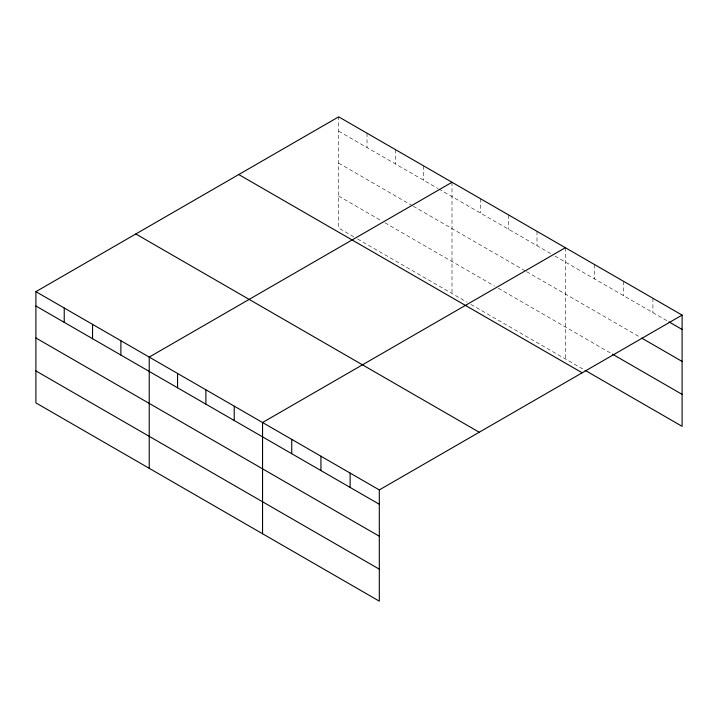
<?xml version="1.0" encoding="UTF-8"?>
<svg xmlns="http://www.w3.org/2000/svg" width="718" height="718" viewBox="0 0 718 718"><rect width="100%" height="100%" fill="white"/><g stroke="black" fill="none" stroke-linecap="round" stroke-linejoin="round"><path stroke-width="0.54" stroke-dasharray="3.59 2.69" d="M338.69 131.188L437.845 188.439M438.788 188.978L551.173 253.867M554.951 256.048L667.973 321.305M338.69 163.157L412.347 205.689M413.29 206.237L525.675 271.117M526.617 271.664L640.671 337.505M338.69 196.104L381.186 220.632M384.965 222.813L494.514 286.06M498.283 288.241L611.476 353.597M353.794 236.796L338.69 228.073L338.69 116.846M357.573 238.977L467.122 302.224M470.9 304.405L584.174 369.806M652.913 298.266L652.913 312.599M623.718 281.411L623.718 295.753M594.531 264.556L594.531 278.898M565.335 247.701L565.335 358.928M537.01 231.349L537.01 245.691M508.676 214.987L508.676 229.329M480.342 198.635L480.342 212.977M452.008 182.273L452.008 293.5M423.683 165.921L423.683 180.254M395.349 149.559L395.349 163.901M367.015 133.207L367.015 147.54"/><path stroke-width="1.08" d="M379.31 536.238L379.31 489.927L35.9 291.661L35.9 402.888L379.31 601.154L379.31 536.238L35.9 337.972M585.116 370.344L682.1 426.339L682.1 315.112L338.69 116.846L35.9 291.661M452.008 182.273L149.227 357.088L149.227 468.315M565.335 247.701L262.555 422.516L262.555 533.743M379.31 489.927L682.1 315.112M668.916 321.844L682.1 329.454M641.614 338.052L682.1 361.423M612.418 354.136L682.1 394.37M238.762 174.537L582.181 372.804M135.819 233.969L479.238 432.236M35.9 305.994L379.31 504.269M35.9 370.91L379.31 569.177M350.124 473.072L350.124 487.414M320.937 456.226L320.937 470.559M291.741 439.371L291.741 453.704M234.221 406.155L234.221 420.497M205.886 389.802L205.886 404.144M177.561 373.441L177.561 387.783M120.893 340.727L120.893 355.069M92.559 324.374L92.559 338.716M64.234 308.013L64.234 322.355"/></g></svg>
